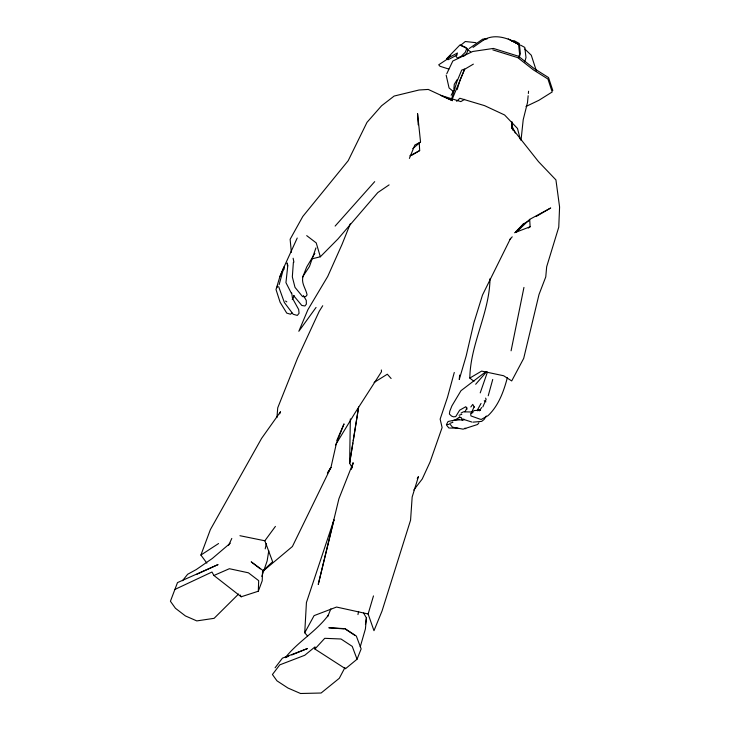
<?xml version="1.0" encoding="UTF-8"?>
<svg xmlns="http://www.w3.org/2000/svg" width="730" height="730" viewBox="0 0 730 730"><rect width="100%" height="100%" fill="white"/><g stroke="black" fill="none" stroke-linecap="round" stroke-linejoin="round"><path stroke-width="1.09" d="M350.345 418.883L349.615 463.249L352.28 467.793M213.908 575.486L241.192 596.784L258.31 591.227L258.675 580.651L248.437 572.813L229.375 568.716L213.908 575.486L211.974 572.028L174.945 589.42M344.022 628.904L328.829 627.764L345.098 628.667L356.322 636.049L361.149 648.888L357.052 659.217L345.473 668.744L314.904 649.034L315.004 646.88L304.757 655.275L279.773 664.866L272.427 674.52L276.98 680.844L287.976 688.043L300.55 693.5L321.1 693.016L339.304 678.279L344.934 667.603M490.003 278.705C489.547 312.878 470.321 343.757 469.819 378.076L473.962 381.325M293.378 262.335L292.329 276.898L295.002 287.355L302.567 296.599L305.688 296.635L307.084 294.929C305.879 288.323 300.724 283.13 303.205 275.876L306.664 267.07L314.858 253.356M307.613 636.076L304.738 632.773L306.427 602.533L333.902 519.97M276.935 417.615L277.738 407.805L297.512 358.238L319.192 311.354L322.724 305.733M459.617 375.065L459.261 379.518L466.151 356.03L473.752 323.308L482.493 295.048L510.598 238.327M512.15 122.165L511.657 127.714L513.226 130.57M363.613 613.063L366.405 617.954L365.42 628.886L360.237 646.853M528.146 95.739L527.516 102.501L523.209 119.711L521.01 140.452M528.356 93.486L528.566 91.232M453.859 88.668L454.306 84.269L457.208 79.57M469.819 378.076L481.617 371.096L503.627 375.74L511.712 380.941L523.702 358.384L539.005 294.518L545.757 276.916L546.67 266.76L558.76 227.149L559.582 206.982L555.932 179.918L538.53 161.677L511.657 127.714L511.903 121.928M365.429 624.451L366.405 617.954M268.768 550.803L267.143 560.932L261.815 576.408M352.873 442.991L349.615 463.249L358.622 406.966M353.229 440.738L358.476 408.097M511.082 350.801L523.948 287.428M357.955 614.587L358.613 611.448M265.209 548.851L266.322 543.631M333.984 519.988L318.253 584.42L338.912 498.754L353.083 462.911L351.933 467.227M279.134 284.654L283.934 267.18L297.229 238.026M518.729 57.378L519.605 54.184L518.592 44.375C508.454 37.969 494.867 33.461 483.808 39.858M519.176 57.789L520.353 53.5L519.322 43.49L514.157 40.688L512.131 41.51M454.279 372.464L447.49 397.33L440.144 419.102L442.106 427.57L430.07 461.98L422.25 478.98L413.764 490.049M488.224 395.769L492.741 379.436M351.258 469.445L353.083 462.911M524.779 61.794L525.992 57.542L524.806 47.423L520.499 45.096M417.268 478.579L418.436 476.654L412.167 496.993L410.57 520.161L382.046 610.983L373.979 630.711L368.13 613.976L373.477 595.917M457.135 89.662L460.137 79.917L464.718 68.994L461.707 70.098L456.953 81.523L451.541 99.107M284.034 269.434L283.934 267.18L279.909 276.597L276.013 289.536L280.092 302.211L286.753 313.115L290.613 314.238L291.854 312.805M507.377 377.602C503.709 391.453 498.654 405.588 488.069 415.635L481.325 419.412L480.167 419.212L470.914 415.918L470.686 413.582L473.003 412.532M276.971 287.684L277.655 285.676M315.935 247.899L309.483 266.477L302.503 277.071M480.221 392.877L487.439 372.063M206.864 563.131L200.905 555.055L210.359 529.652L261.559 438.438L280.521 411.72L279.69 413.846M258.31 591.227L262.216 580.77L262.59 570.185L251.193 561.845L260.291 568.871M350.3 223.8L342.032 244.395L327.724 276.442L307.868 309.766L298.826 331.292L316.063 307.43M409.393 158.419L414.822 145.042L420.544 142.031L417.569 113.615L418.208 124.812M327.67 616.658L330.882 608.82M279.909 276.597L283.934 267.18M336.795 440.482L344.031 423.865L336.475 443.055L330.955 467.419L292.401 546.514L262.882 571.271M482.831 406.911L486.143 399.301L485.605 398.124M471.334 413.043L474.108 406.829M452.052 99.554L464.608 69.295L473.368 64.13M228.609 545.319L231.802 538.439M446.76 73.73L452.828 61.001L472.711 51.483L493.416 48.426L518.4 56.21L533.94 68.401L548.522 77.562L552.802 90.52M451.176 95.274L454.708 88.485M464.955 411.802L467.072 407.887M304.738 632.773L314.092 615.627L336.53 607.05L368.13 613.976M477.338 410.187L481.024 403.453M292.274 299.601L294.363 295.823M335.517 444.944L355.464 412.195L381.516 371.689L381.343 369.973M328.08 472.137L330.955 467.419L327.396 473.204M479.409 410.835L481.645 407.541M486.289 416.036L484.072 419.467L481.681 421.374L473.049 422.15M263.493 570.239L272.637 561.762L264.844 540.775L275.411 526.403M470.841 406.957L472.757 404.402L474.345 407.176M275.091 667.795L282.437 658.141L307.421 648.55L291.808 654.965M478.898 422.798L477.612 424.486L463.048 429.167L452.463 427.159L450.355 424.522M182.482 580.733L187.637 574.282L196.297 569.546L212.33 558.459L230.306 543.175M285.33 657.684C297.849 641.661 316.3 631.55 328.418 615.08M510.005 239.376L512.223 236.812M515.909 232.541L523.301 224.01L529.168 220.579M475.668 384.272L486.691 371.661M335.125 226.081L374.7 181.642M314.904 649.034L324.74 638.321L341.001 638.996L352.234 646.379L357.052 659.217M238.591 594.028L214.109 618.328L196.799 620.911L185.402 615.928L175.419 608.263L170.418 601.255L177.49 582.613L218.051 564.582L196.835 574.264M446.641 58.738L460.046 44.868L465.393 47.231L466.68 48.773L465.293 52.268L461.269 56.265L457.391 58.017L456.104 56.475L457.482 52.98L446.641 58.738L448.065 59.751L456.934 55.042M450.401 55.909L447.244 59.166L438.721 64.797L439.944 66.238L448.777 69.076M515.508 232.012L523.301 224.01M311.765 258.885L320.333 256.777L337.917 239.011L377.802 192.565L389.099 184.882M463.495 56.475L466.716 53.281L468.103 49.777L466.817 48.244L461.47 45.88M456.633 101.333L459.827 98.258L484.556 105.64L504.594 114.975L517.497 128.471L520.326 139.366M516.019 232.541L529.688 219.392L550.712 207.986L536.021 216.573M477.73 410.844L479.172 409.576L476.964 410.406M412.779 148.619L420.544 142.031M460.648 45.297L465.302 41.51L475.878 42.668M485.56 371.908L460.986 390.696L451.906 405.88L449.78 411.245L449.397 414.056L451.569 416.1L453.494 416.821L455.702 416.62L459.635 410.214L465.859 406.683L466.926 409.366M528.292 228.052L530.117 226.765L529.688 219.392M473.049 47.404L485.696 38.544M469.162 48.536L482.795 39.101L487.083 38.955M472.246 411.957L474.345 410.525L480.559 410.278M455.593 419.741L459.736 416.94M200.905 555.055L218.571 543.54M462.081 420.37L463.942 419.148M374.107 382.465L387.32 374.216L391.116 378.496M464.636 99.344L460.867 101.607L440.491 95.301L452.463 100.676L428.282 89.434L419.047 90L394.136 96.059L381.571 105.777L366.989 122.366L348.192 160.709L302.795 216.472L290.129 239.294L291.361 252.343M411.921 155.207L419.677 150.572L419.23 142.733M409.868 155.809L419.677 150.572M461.059 413.061L463.477 411.802L471.598 412.003M526.002 106.471L538.923 100.284L552.208 91.971L547.929 79.013L533.347 69.843L517.807 57.661L492.823 49.877M285.567 657.529L288.688 656.252M514.522 232.742L530.117 226.765M449.707 423.427L452.919 422.287M459.079 415.251L461.825 414.312M452.381 420.809L454.635 420.06L463.897 419.796M449.196 424.331L446.386 424.641L448.111 421.493L459.234 419.184M457.829 428.191L448.85 427.999L446.724 425.316M239.942 535.711L264.844 540.775M459.425 417.177L461.451 417.688M461.342 418.701L471.89 422.049M510.352 40.041L518.592 44.375L508.253 38.909M345.107 628.986L355.191 635.556M484.264 400.688L485.915 401.819M285.576 301.043L286.817 301.891M467.136 49.33L470.74 51.885M464.919 428.127L465.758 428.756M306.7 235.635L316.227 242.907L320.333 256.777M453.303 91.451L449.069 87.965L446.167 75.181M524.879 49.074L531.285 55.234L536.386 70.929M293.433 295.367L301.764 305.432L304.921 305.989L306.381 304.127L306.262 300.368L303.37 295.541M240.261 595.014L241.192 596.784M291.452 293.433L285.95 282.647L287.647 266.979L287.136 262.955L287.939 265.921M511.52 125.158L515.316 133.052M278.65 286.616L284.371 302.512L293.186 314.265L297.329 315.424L299.072 313.243L298.679 309.52L292.484 298.305L291.708 292.949M293.122 258.228L293.916 262.189"/></g></svg>
